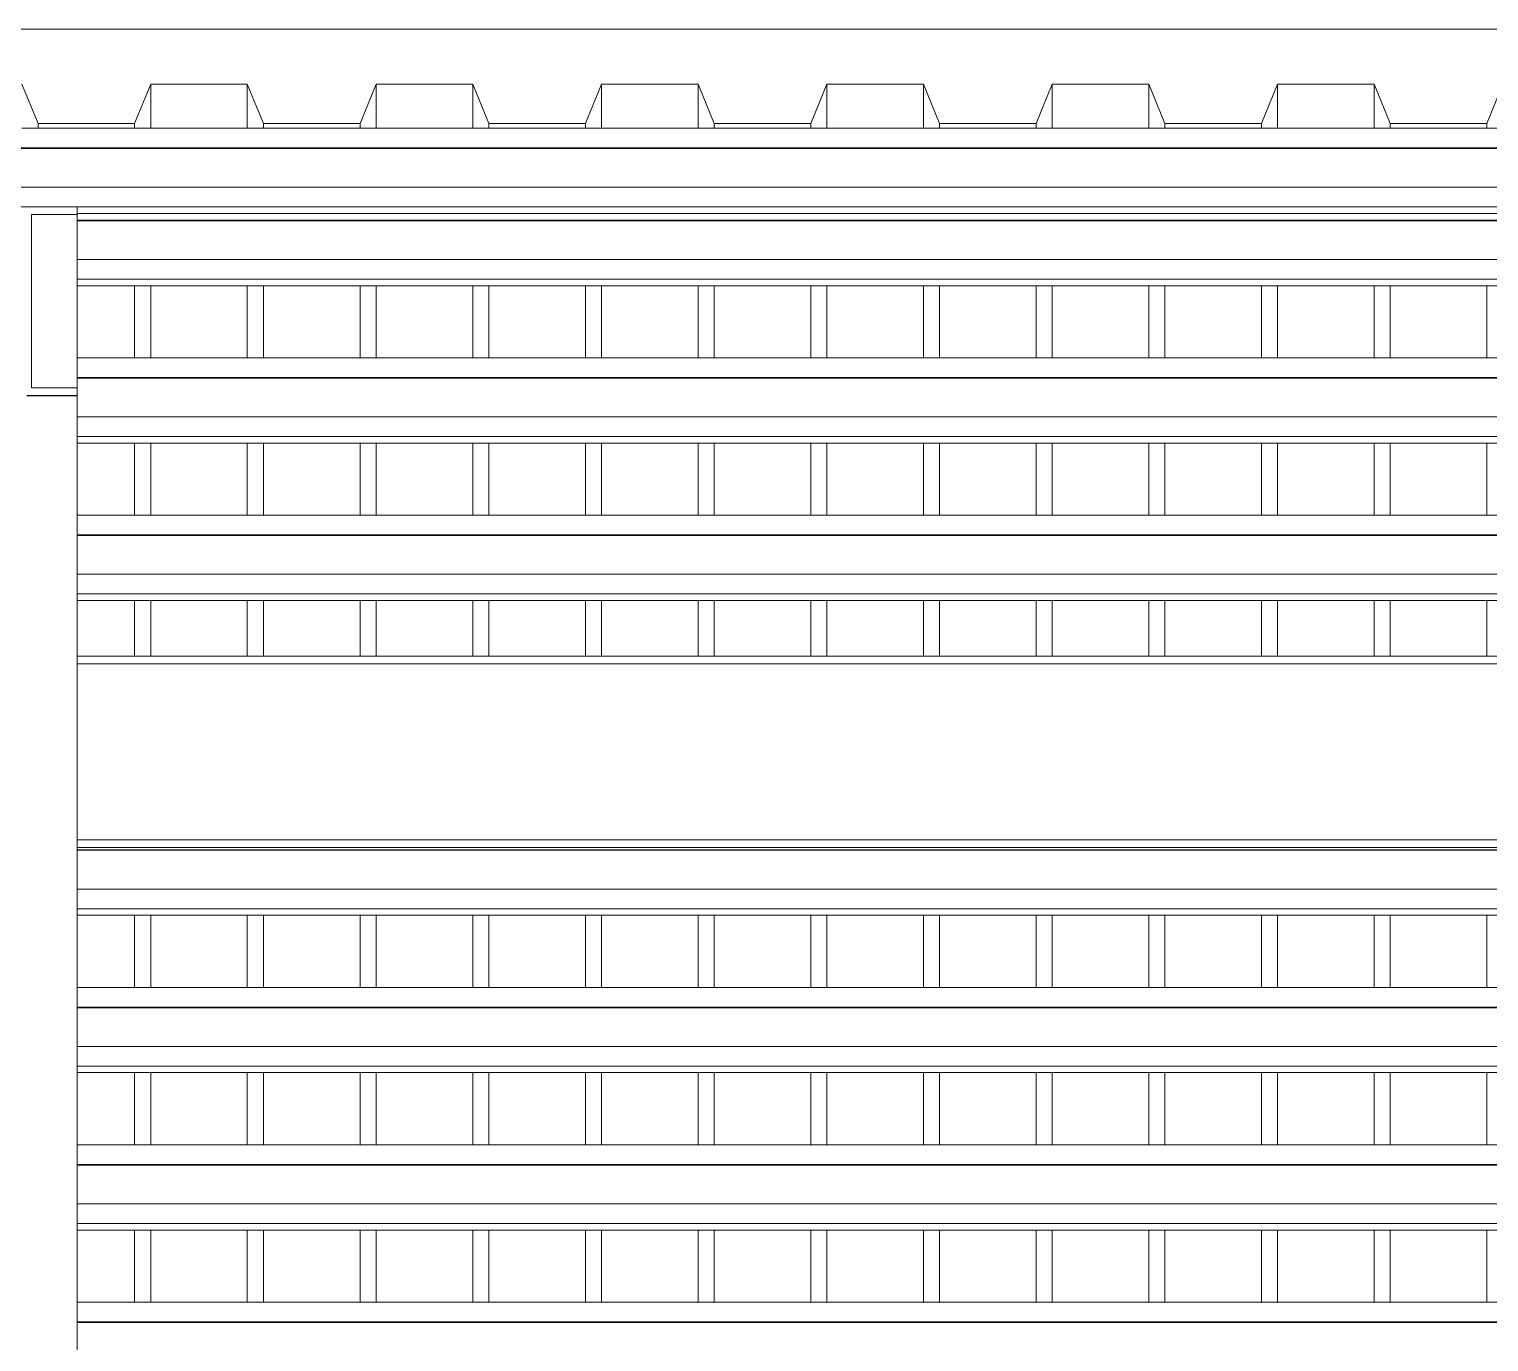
# Model space of a CAD drawing. Header units: metres. Extents: x 78 to 178, y -74 to 157.
# Drawn here: x 106.314 to 108.143, y -50.198 to -48.553 of the extents above; entities that cross this region are included whole.
import ezdxf

# ---------------------------------------------------------------- set-up
doc = ezdxf.new("R2010")
doc.units = ezdxf.units.M
doc.layers.add('01_Fina', color=252, linetype='Continuous', lineweight=15)

msp = doc.modelspace()

# ---------------------------------------------------------------- linework, layer by layer
at = {"layer": '01_Fina'}
for p, q in [((105.19549, -48.55302), (108.30204, -48.55302)), ((106.32514, -48.67139), (106.30497, -48.62207)), ((106.46635, -48.62207), (106.44618, -48.67139)), ((106.46635, -48.62207), (106.46635, -48.67704)), ((106.58739, -48.62207), (106.46635, -48.62207)), ((106.58739, -48.62207), (106.58739, -48.67704)), ((106.60756, -48.67139), (106.58739, -48.62207)), ((106.74876, -48.62207), (106.72859, -48.67139)), ((106.74876, -48.62207), (106.74876, -48.67704)), ((106.8698, -48.62207), (106.74876, -48.62207)), ((106.8698, -48.62207), (106.8698, -48.67704)), ((106.88997, -48.67139), (106.8698, -48.62207)), ((107.03118, -48.62207), (107.01101, -48.67139)), ((107.03118, -48.62207), (107.03118, -48.67704)), ((107.15221, -48.62207), (107.03118, -48.62207)), ((107.15221, -48.62207), (107.15221, -48.67704)), ((107.17239, -48.67139), (107.15221, -48.62207)), ((107.31359, -48.62207), (107.29342, -48.67139)), ((107.31359, -48.62207), (107.31359, -48.67704)), ((107.43463, -48.62207), (107.31359, -48.62207)), ((107.43463, -48.62207), (107.43463, -48.67704)), ((107.4548, -48.67139), (107.43463, -48.62207)), ((107.59601, -48.62207), (107.57583, -48.67139)), ((107.59601, -48.62207), (107.59601, -48.67704)), ((107.71704, -48.62207), (107.59601, -48.62207)), ((107.71704, -48.62207), (107.71704, -48.67704)), ((107.71704, -48.62207), (107.73721, -48.67139)), ((107.87842, -48.62207), (107.85825, -48.67139)), ((107.99945, -48.62207), (107.87842, -48.62207)), ((107.87842, -48.62207), (107.87842, -48.67704)), ((108.01963, -48.67139), (107.99945, -48.62207)), ((107.99945, -48.62207), (107.99945, -48.67704)), ((108.16083, -48.62207), (108.14066, -48.67139)), ((106.32514, -48.67139), (106.32514, -48.67704)), ((106.32514, -48.67139), (106.44618, -48.67139)), ((106.44618, -48.67139), (106.44618, -48.67704)), ((106.60756, -48.67139), (106.60756, -48.67704)), ((106.60756, -48.67139), (106.72859, -48.67139)), ((106.72859, -48.67139), (106.72859, -48.67704)), ((106.88997, -48.67139), (106.88997, -48.67704)), ((106.88997, -48.67139), (107.01101, -48.67139)), ((107.01101, -48.67139), (107.01101, -48.67704)), ((107.17239, -48.67139), (107.17239, -48.67704)), ((107.17239, -48.67139), (107.29342, -48.67139)), ((107.29342, -48.67139), (107.29342, -48.67704)), ((107.4548, -48.67139), (107.4548, -48.67704)), ((107.4548, -48.67139), (107.57583, -48.67139)), ((107.57583, -48.67139), (107.57583, -48.67704)), ((107.73721, -48.67139), (107.73721, -48.67704)), ((107.73721, -48.67139), (107.85825, -48.67139)), ((107.85825, -48.67139), (107.85825, -48.67704)), ((108.01963, -48.67139), (108.14066, -48.67139)), ((108.01963, -48.67139), (108.01963, -48.67704)), ((108.14066, -48.67139), (108.14066, -48.67704)), ((106.30497, -48.67704), (106.32514, -48.67704)), ((106.32514, -48.67704), (106.44618, -48.67704)), ((106.44618, -48.67704), (106.46635, -48.67704)), ((106.46635, -48.67704), (106.58739, -48.67704)), ((106.58739, -48.67704), (106.60756, -48.67704)), ((106.60756, -48.67704), (106.72859, -48.67704)), ((106.72859, -48.67704), (106.74876, -48.67704)), ((106.74876, -48.67704), (106.8698, -48.67704)), ((106.8698, -48.67704), (106.88997, -48.67704)), ((106.88997, -48.67704), (107.01101, -48.67704)), ((107.01101, -48.67704), (107.03118, -48.67704)), ((107.03118, -48.67704), (107.15221, -48.67704)), ((107.15221, -48.67704), (107.17239, -48.67704)), ((107.17239, -48.67704), (107.29342, -48.67704)), ((107.29342, -48.67704), (107.31359, -48.67704)), ((107.31359, -48.67704), (107.43463, -48.67704)), ((107.43463, -48.67704), (107.4548, -48.67704)), ((107.4548, -48.67704), (107.57583, -48.67704)), ((107.57583, -48.67704), (107.59601, -48.67704)), ((107.59601, -48.67704), (107.71704, -48.67704)), ((107.71704, -48.67704), (107.73721, -48.67704)), ((107.73721, -48.67704), (107.85825, -48.67704)), ((107.85825, -48.67704), (107.87842, -48.67704)), ((107.87842, -48.67704), (107.99945, -48.67704)), ((107.99945, -48.67704), (108.01963, -48.67704)), ((108.01963, -48.67704), (108.14066, -48.67704)), ((108.14066, -48.67704), (108.16083, -48.67704)), ((99.80945, -48.7017), (114.49982, -48.7017)), ((99.80945, -48.70252), (114.49982, -48.70252)), ((99.80945, -48.75102), (114.49982, -48.75102)), ((106.25404, -48.77568), (106.37404, -48.77568)), ((106.37404, -48.77568), (110.00404, -48.77568)), ((106.37404, -48.77568), (106.37404, -48.7839)), ((106.37404, -48.78534), (106.31714, -48.78534)), ((106.31714, -48.78534), (106.31714, -49.00275)), ((106.37404, -48.7839), (110.00404, -48.7839)), ((106.37404, -48.7839), (106.37404, -48.78534)), ((106.37404, -48.78534), (106.37404, -48.79241)), ((106.37404, -48.79241), (110.00404, -48.79241)), ((106.37404, -48.79241), (106.37404, -48.79323)), ((106.37404, -48.79323), (110.00404, -48.79323)), ((106.37404, -48.79323), (106.37404, -48.84173)), ((106.37404, -48.84173), (110.00404, -48.84173)), ((106.37404, -48.84173), (106.37404, -48.86639)), ((106.37404, -48.86639), (110.00404, -48.86639)), ((106.37404, -48.86639), (106.37404, -48.87461)), ((106.37404, -48.87461), (106.44618, -48.87461)), ((106.37404, -48.87461), (106.37404, -48.96503)), ((106.44618, -48.87461), (106.44618, -48.96503)), ((106.44618, -48.87461), (106.46635, -48.87461)), ((106.46635, -48.87461), (106.46635, -48.96503)), ((106.46635, -48.87461), (106.58739, -48.87461)), ((106.58739, -48.87461), (106.58739, -48.96503)), ((106.58739, -48.87461), (106.60756, -48.87461)), ((106.60756, -48.87461), (106.60756, -48.96503)), ((106.60756, -48.87461), (106.72859, -48.87461)), ((106.72859, -48.87461), (106.72859, -48.96503)), ((106.72859, -48.87461), (106.74876, -48.87461)), ((106.74876, -48.87461), (106.74876, -48.96503)), ((106.74876, -48.87461), (106.8698, -48.87461)), ((106.8698, -48.87461), (106.8698, -48.96503)), ((106.8698, -48.87461), (106.88997, -48.87461)), ((106.88997, -48.87461), (106.88997, -48.96503)), ((106.88997, -48.87461), (107.01101, -48.87461)), ((107.01101, -48.87461), (107.01101, -48.96503)), ((107.01101, -48.87461), (107.03118, -48.87461)), ((107.03118, -48.87461), (107.03118, -48.96503)), ((107.03118, -48.87461), (107.15221, -48.87461)), ((107.15221, -48.87461), (107.15221, -48.96503)), ((107.15221, -48.87461), (107.17239, -48.87461)), ((107.17239, -48.87461), (107.17239, -48.96503)), ((107.17239, -48.87461), (107.29342, -48.87461)), ((107.29342, -48.87461), (107.29342, -48.96503)), ((107.29342, -48.87461), (107.31359, -48.87461)), ((107.31359, -48.87461), (107.31359, -48.96503)), ((107.31359, -48.87461), (107.43463, -48.87461)), ((107.43463, -48.87461), (107.43463, -48.96503)), ((107.43463, -48.87461), (107.4548, -48.87461)), ((107.4548, -48.87461), (107.4548, -48.96503)), ((107.4548, -48.87461), (107.57583, -48.87461)), ((107.57583, -48.87461), (107.57583, -48.96503)), ((107.57583, -48.87461), (107.59601, -48.87461)), ((107.59601, -48.87461), (107.59601, -48.96503)), ((107.59601, -48.87461), (107.71704, -48.87461)), ((107.71704, -48.87461), (107.71704, -48.96503)), ((107.71704, -48.87461), (107.73721, -48.87461)), ((107.73721, -48.87461), (107.73721, -48.96503)), ((107.73721, -48.87461), (107.85825, -48.87461)), ((107.85825, -48.87461), (107.85825, -48.96503)), ((107.85825, -48.87461), (107.87842, -48.87461)), ((107.87842, -48.87461), (107.87842, -48.96503)), ((107.87842, -48.87461), (107.99945, -48.87461)), ((107.99945, -48.87461), (107.99945, -48.96503)), ((107.99945, -48.87461), (108.01963, -48.87461)), ((108.01963, -48.87461), (108.01963, -48.96503)), ((108.01963, -48.87461), (108.14066, -48.87461)), ((108.14066, -48.87461), (108.14066, -48.96503)), ((108.14066, -48.87461), (108.16083, -48.87461)), ((106.37404, -48.96503), (106.44618, -48.96503)), ((106.37404, -48.96503), (106.37404, -48.98969)), ((106.44618, -48.96503), (106.46635, -48.96503)), ((106.46635, -48.96503), (106.58739, -48.96503)), ((106.58739, -48.96503), (106.60756, -48.96503)), ((106.60756, -48.96503), (106.72859, -48.96503)), ((106.72859, -48.96503), (106.74876, -48.96503)), ((106.74876, -48.96503), (106.8698, -48.96503)), ((106.8698, -48.96503), (106.88997, -48.96503)), ((106.88997, -48.96503), (107.01101, -48.96503)), ((107.01101, -48.96503), (107.03118, -48.96503)), ((107.03118, -48.96503), (107.15221, -48.96503)), ((107.15221, -48.96503), (107.17239, -48.96503)), ((107.17239, -48.96503), (107.29342, -48.96503)), ((107.29342, -48.96503), (107.31359, -48.96503)), ((107.31359, -48.96503), (107.43463, -48.96503)), ((107.43463, -48.96503), (107.4548, -48.96503)), ((107.4548, -48.96503), (107.57583, -48.96503)), ((107.57583, -48.96503), (107.59601, -48.96503)), ((107.59601, -48.96503), (107.71704, -48.96503)), ((107.71704, -48.96503), (107.73721, -48.96503)), ((107.73721, -48.96503), (107.85825, -48.96503)), ((107.85825, -48.96503), (107.87842, -48.96503)), ((107.87842, -48.96503), (107.99945, -48.96503)), ((107.99945, -48.96503), (108.01963, -48.96503)), ((108.01963, -48.96503), (108.14066, -48.96503)), ((108.14066, -48.96503), (108.16083, -48.96503)), ((106.37404, -48.98969), (110.00404, -48.98969)), ((106.37404, -48.98969), (106.37404, -48.99051)), ((106.37404, -48.99051), (110.00404, -48.99051)), ((106.37404, -48.99051), (106.37404, -49.00275)), ((106.31714, -49.01241), (106.31094, -49.01241)), ((106.31714, -49.01266), (106.31094, -49.01266)), ((106.31714, -49.00275), (106.37404, -49.00275)), ((106.31714, -49.01241), (106.31714, -49.01266)), ((106.37404, -49.01241), (106.31714, -49.01241)), ((106.37404, -49.01266), (106.31714, -49.01266)), ((106.37404, -49.00275), (106.37404, -49.01241)), ((106.37404, -49.01241), (106.37404, -49.01266)), ((106.37404, -49.01266), (106.37404, -49.01263)), ((106.37404, -49.01266), (106.37404, -49.03901)), ((106.37404, -49.03901), (110.00404, -49.03901)), ((106.37404, -49.06367), (106.37404, -49.03901)), ((106.37404, -49.06367), (110.00404, -49.06367)), ((106.37404, -49.06367), (106.37404, -49.07189)), ((106.37404, -49.07189), (106.44618, -49.07189)), ((106.37404, -49.07189), (106.37404, -49.16231)), ((106.44618, -49.07189), (106.44618, -49.16231)), ((106.44618, -49.07189), (106.46635, -49.07189)), ((106.46635, -49.07189), (106.46635, -49.16231)), ((106.46635, -49.07189), (106.58739, -49.07189)), ((106.58739, -49.07189), (106.58739, -49.16231)), ((106.58739, -49.07189), (106.60756, -49.07189)), ((106.60756, -49.07189), (106.60756, -49.16231)), ((106.60756, -49.07189), (106.72859, -49.07189)), ((106.72859, -49.07189), (106.72859, -49.16231)), ((106.72859, -49.07189), (106.74876, -49.07189)), ((106.74876, -49.07189), (106.74876, -49.16231)), ((106.74876, -49.07189), (106.8698, -49.07189)), ((106.8698, -49.07189), (106.8698, -49.16231)), ((106.8698, -49.07189), (106.88997, -49.07189)), ((106.88997, -49.07189), (106.88997, -49.16231)), ((106.88997, -49.07189), (107.01101, -49.07189)), ((107.01101, -49.07189), (107.01101, -49.16231)), ((107.01101, -49.07189), (107.03118, -49.07189)), ((107.03118, -49.07189), (107.03118, -49.16231)), ((107.03118, -49.07189), (107.15221, -49.07189)), ((107.15221, -49.07189), (107.15221, -49.16231)), ((107.15221, -49.07189), (107.17239, -49.07189)), ((107.17239, -49.07189), (107.17239, -49.16231)), ((107.17239, -49.07189), (107.29342, -49.07189)), ((107.29342, -49.07189), (107.29342, -49.16231)), ((107.29342, -49.07189), (107.31359, -49.07189)), ((107.31359, -49.07189), (107.31359, -49.16231)), ((107.31359, -49.07189), (107.43463, -49.07189)), ((107.43463, -49.07189), (107.43463, -49.16231)), ((107.43463, -49.07189), (107.4548, -49.07189)), ((107.4548, -49.07189), (107.4548, -49.16231)), ((107.4548, -49.07189), (107.57583, -49.07189)), ((107.57583, -49.07189), (107.57583, -49.16231)), ((107.57583, -49.07189), (107.59601, -49.07189)), ((107.59601, -49.07189), (107.59601, -49.16231)), ((107.59601, -49.07189), (107.71704, -49.07189)), ((107.71704, -49.07189), (107.71704, -49.16231)), ((107.71704, -49.07189), (107.73721, -49.07189)), ((107.73721, -49.07189), (107.73721, -49.16231)), ((107.73721, -49.07189), (107.85825, -49.07189)), ((107.85825, -49.07189), (107.85825, -49.16231)), ((107.85825, -49.07189), (107.87842, -49.07189)), ((107.87842, -49.07189), (107.87842, -49.16231)), ((107.87842, -49.07189), (107.99945, -49.07189)), ((107.99945, -49.07189), (107.99945, -49.16231)), ((107.99945, -49.07189), (108.01963, -49.07189)), ((108.01963, -49.07189), (108.01963, -49.16231)), ((108.01963, -49.07189), (108.14066, -49.07189)), ((108.14066, -49.07189), (108.14066, -49.16231)), ((108.14066, -49.07189), (108.16083, -49.07189)), ((106.37404, -49.16231), (106.44618, -49.16231)), ((106.37404, -49.16231), (106.37404, -49.18697)), ((106.44618, -49.16231), (106.46635, -49.16231)), ((106.46635, -49.16231), (106.58739, -49.16231)), ((106.58739, -49.16231), (106.60756, -49.16231)), ((106.60756, -49.16231), (106.72859, -49.16231)), ((106.72859, -49.16231), (106.74876, -49.16231)), ((106.74876, -49.16231), (106.8698, -49.16231)), ((106.8698, -49.16231), (106.88997, -49.16231)), ((106.88997, -49.16231), (107.01101, -49.16231)), ((107.01101, -49.16231), (107.03118, -49.16231)), ((107.03118, -49.16231), (107.15221, -49.16231)), ((107.15221, -49.16231), (107.17239, -49.16231)), ((107.17239, -49.16231), (107.29342, -49.16231)), ((107.29342, -49.16231), (107.31359, -49.16231)), ((107.31359, -49.16231), (107.43463, -49.16231)), ((107.43463, -49.16231), (107.4548, -49.16231)), ((107.4548, -49.16231), (107.57583, -49.16231)), ((107.57583, -49.16231), (107.59601, -49.16231)), ((107.59601, -49.16231), (107.71704, -49.16231)), ((107.71704, -49.16231), (107.73721, -49.16231)), ((107.73721, -49.16231), (107.85825, -49.16231)), ((107.85825, -49.16231), (107.87842, -49.16231)), ((107.87842, -49.16231), (107.99945, -49.16231)), ((107.99945, -49.16231), (108.01963, -49.16231)), ((108.01963, -49.16231), (108.14066, -49.16231)), ((108.14066, -49.16231), (108.16083, -49.16231)), ((106.37404, -49.18697), (110.00404, -49.18697)), ((106.37404, -49.18697), (106.37404, -49.18779)), ((106.37404, -49.18779), (110.00404, -49.18779)), ((106.37404, -49.18779), (106.37404, -49.23629)), ((106.37404, -49.23629), (110.00404, -49.23629)), ((106.37404, -49.23629), (106.37404, -49.26095)), ((106.37404, -49.26095), (110.00404, -49.26095)), ((106.37404, -49.26095), (106.37404, -49.26917)), ((106.37404, -49.26917), (106.44618, -49.26917)), ((106.37404, -49.26917), (106.37404, -49.33883)), ((106.44618, -49.26917), (106.44618, -49.33883)), ((106.44618, -49.26917), (106.46635, -49.26917)), ((106.46635, -49.26917), (106.46635, -49.33883)), ((106.46635, -49.26917), (106.58739, -49.26917)), ((106.58739, -49.26917), (106.58739, -49.33883)), ((106.58739, -49.26917), (106.60756, -49.26917)), ((106.60756, -49.26917), (106.60756, -49.33883)), ((106.60756, -49.26917), (106.72859, -49.26917)), ((106.72859, -49.26917), (106.72859, -49.33883)), ((106.72859, -49.26917), (106.74876, -49.26917)), ((106.74876, -49.26917), (106.74876, -49.33883)), ((106.74876, -49.26917), (106.8698, -49.26917)), ((106.8698, -49.26917), (106.8698, -49.33883)), ((106.8698, -49.26917), (106.88997, -49.26917)), ((106.88997, -49.26917), (106.88997, -49.33883)), ((106.88997, -49.26917), (107.01101, -49.26917)), ((107.01101, -49.26917), (107.01101, -49.33883)), ((107.01101, -49.26917), (107.03118, -49.26917)), ((107.03118, -49.26917), (107.03118, -49.33883)), ((107.03118, -49.26917), (107.15221, -49.26917)), ((107.15221, -49.26917), (107.15221, -49.33883)), ((107.15221, -49.26917), (107.17239, -49.26917)), ((107.17239, -49.26917), (107.17239, -49.33883)), ((107.17239, -49.26917), (107.29342, -49.26917)), ((107.29342, -49.26917), (107.29342, -49.33883)), ((107.29342, -49.26917), (107.31359, -49.26917)), ((107.31359, -49.26917), (107.31359, -49.33883)), ((107.31359, -49.26917), (107.43463, -49.26917)), ((107.43463, -49.26917), (107.43463, -49.33883)), ((107.43463, -49.26917), (107.4548, -49.26917)), ((107.4548, -49.26917), (107.4548, -49.33883)), ((107.4548, -49.26917), (107.57583, -49.26917)), ((107.57583, -49.26917), (107.57583, -49.33883)), ((107.57583, -49.26917), (107.59601, -49.26917)), ((107.59601, -49.26917), (107.59601, -49.33883)), ((107.59601, -49.26917), (107.71704, -49.26917)), ((107.71704, -49.26917), (107.71704, -49.33883)), ((107.71704, -49.26917), (107.73721, -49.26917)), ((107.73721, -49.26917), (107.73721, -49.33883)), ((107.73721, -49.26917), (107.85825, -49.26917)), ((107.85825, -49.26917), (107.85825, -49.33883)), ((107.85825, -49.26917), (107.87842, -49.26917)), ((107.87842, -49.26917), (107.87842, -49.33883)), ((107.87842, -49.26917), (107.99945, -49.26917)), ((107.99945, -49.26917), (107.99945, -49.33883)), ((107.99945, -49.26917), (108.01963, -49.26917)), ((108.01963, -49.26917), (108.01963, -49.33883)), ((108.01963, -49.26917), (108.14066, -49.26917)), ((108.14066, -49.26917), (108.14066, -49.33883)), ((108.14066, -49.26917), (108.16083, -49.26917)), ((106.44618, -49.33883), (106.37404, -49.33883)), ((106.37404, -49.34863), (106.37404, -49.33883)), ((106.46635, -49.33883), (106.44618, -49.33883)), ((106.58739, -49.33883), (106.46635, -49.33883)), ((106.60756, -49.33883), (106.58739, -49.33883)), ((106.72859, -49.33883), (106.60756, -49.33883)), ((106.74876, -49.33883), (106.72859, -49.33883)), ((106.8698, -49.33883), (106.74876, -49.33883)), ((106.88997, -49.33883), (106.8698, -49.33883)), ((107.01101, -49.33883), (106.88997, -49.33883)), ((107.03118, -49.33883), (107.01101, -49.33883)), ((107.15221, -49.33883), (107.03118, -49.33883)), ((107.17239, -49.33883), (107.15221, -49.33883)), ((107.29342, -49.33883), (107.17239, -49.33883)), ((107.31359, -49.33883), (107.29342, -49.33883)), ((107.43463, -49.33883), (107.31359, -49.33883)), ((107.4548, -49.33883), (107.43463, -49.33883)), ((107.57583, -49.33883), (107.4548, -49.33883)), ((107.59601, -49.33883), (107.57583, -49.33883)), ((107.71704, -49.33883), (107.59601, -49.33883)), ((107.73721, -49.33883), (107.71704, -49.33883)), ((107.85825, -49.33883), (107.73721, -49.33883)), ((107.87842, -49.33883), (107.85825, -49.33883)), ((107.99945, -49.33883), (107.87842, -49.33883)), ((108.01963, -49.33883), (107.99945, -49.33883)), ((108.14066, -49.33883), (108.01963, -49.33883)), ((108.16083, -49.33883), (108.14066, -49.33883)), ((110.00404, -49.34863), (106.37404, -49.34863)), ((106.37404, -49.56903), (106.37404, -49.34863)), ((110.00404, -49.56903), (106.37404, -49.56903)), ((106.37404, -49.57883), (106.37404, -49.56903)), ((110.00404, -49.57883), (106.37404, -49.57883)), ((106.37404, -49.58153), (106.37404, -49.57883)), ((106.37404, -49.58153), (110.00404, -49.58153)), ((106.37404, -49.58235), (106.37404, -49.58153)), ((106.37404, -49.58235), (110.00404, -49.58235)), ((106.37404, -49.63085), (106.37404, -49.58235)), ((106.37404, -49.63085), (110.00404, -49.63085)), ((106.37404, -49.63085), (106.37404, -49.65551)), ((106.37404, -49.65551), (110.00404, -49.65551)), ((106.37404, -49.66373), (106.37404, -49.65551)), ((106.37404, -49.66373), (106.44618, -49.66373)), ((106.37404, -49.75415), (106.37404, -49.66373)), ((106.44618, -49.66373), (106.44618, -49.75415)), ((106.44618, -49.66373), (106.46635, -49.66373)), ((106.46635, -49.66373), (106.46635, -49.75415)), ((106.46635, -49.66373), (106.58739, -49.66373)), ((106.58739, -49.66373), (106.58739, -49.75415)), ((106.58739, -49.66373), (106.60756, -49.66373)), ((106.60756, -49.66373), (106.60756, -49.75415)), ((106.60756, -49.66373), (106.72859, -49.66373)), ((106.72859, -49.66373), (106.72859, -49.75415)), ((106.72859, -49.66373), (106.74876, -49.66373)), ((106.74876, -49.66373), (106.74876, -49.75415)), ((106.74876, -49.66373), (106.8698, -49.66373)), ((106.8698, -49.66373), (106.8698, -49.75415)), ((106.8698, -49.66373), (106.88997, -49.66373)), ((106.88997, -49.66373), (106.88997, -49.75415)), ((106.88997, -49.66373), (107.01101, -49.66373)), ((107.01101, -49.66373), (107.01101, -49.75415)), ((107.01101, -49.66373), (107.03118, -49.66373)), ((107.03118, -49.66373), (107.03118, -49.75415)), ((107.03118, -49.66373), (107.15221, -49.66373)), ((107.15221, -49.66373), (107.15221, -49.75415)), ((107.15221, -49.66373), (107.17239, -49.66373)), ((107.17239, -49.66373), (107.17239, -49.75415)), ((107.17239, -49.66373), (107.29342, -49.66373)), ((107.29342, -49.66373), (107.29342, -49.75415)), ((107.29342, -49.66373), (107.31359, -49.66373)), ((107.31359, -49.66373), (107.31359, -49.75415)), ((107.31359, -49.66373), (107.43463, -49.66373)), ((107.43463, -49.66373), (107.43463, -49.75415)), ((107.43463, -49.66373), (107.4548, -49.66373)), ((107.4548, -49.66373), (107.4548, -49.75415)), ((107.4548, -49.66373), (107.57583, -49.66373)), ((107.57583, -49.66373), (107.57583, -49.75415)), ((107.57583, -49.66373), (107.59601, -49.66373)), ((107.59601, -49.66373), (107.59601, -49.75415)), ((107.59601, -49.66373), (107.71704, -49.66373)), ((107.71704, -49.66373), (107.71704, -49.75415)), ((107.71704, -49.66373), (107.73721, -49.66373)), ((107.73721, -49.66373), (107.73721, -49.75415)), ((107.73721, -49.66373), (107.85825, -49.66373)), ((107.85825, -49.66373), (107.85825, -49.75415)), ((107.85825, -49.66373), (107.87842, -49.66373)), ((107.87842, -49.66373), (107.87842, -49.75415)), ((107.87842, -49.66373), (107.99945, -49.66373)), ((107.99945, -49.66373), (107.99945, -49.75415)), ((107.99945, -49.66373), (108.01963, -49.66373)), ((108.01963, -49.66373), (108.01963, -49.75415)), ((108.01963, -49.66373), (108.14066, -49.66373)), ((108.14066, -49.66373), (108.14066, -49.75415)), ((108.14066, -49.66373), (108.16083, -49.66373)), ((106.37404, -49.75415), (106.44618, -49.75415)), ((106.37404, -49.77881), (106.37404, -49.75415)), ((106.44618, -49.75415), (106.46635, -49.75415)), ((106.46635, -49.75415), (106.58739, -49.75415)), ((106.58739, -49.75415), (106.60756, -49.75415)), ((106.60756, -49.75415), (106.72859, -49.75415)), ((106.72859, -49.75415), (106.74876, -49.75415)), ((106.74876, -49.75415), (106.8698, -49.75415)), ((106.8698, -49.75415), (106.88997, -49.75415)), ((106.88997, -49.75415), (107.01101, -49.75415)), ((107.01101, -49.75415), (107.03118, -49.75415)), ((107.03118, -49.75415), (107.15221, -49.75415)), ((107.15221, -49.75415), (107.17239, -49.75415)), ((107.17239, -49.75415), (107.29342, -49.75415)), ((107.29342, -49.75415), (107.31359, -49.75415)), ((107.31359, -49.75415), (107.43463, -49.75415)), ((107.43463, -49.75415), (107.4548, -49.75415)), ((107.4548, -49.75415), (107.57583, -49.75415)), ((107.57583, -49.75415), (107.59601, -49.75415)), ((107.59601, -49.75415), (107.71704, -49.75415)), ((107.71704, -49.75415), (107.73721, -49.75415)), ((107.73721, -49.75415), (107.85825, -49.75415)), ((107.85825, -49.75415), (107.87842, -49.75415)), ((107.87842, -49.75415), (107.99945, -49.75415)), ((107.99945, -49.75415), (108.01963, -49.75415)), ((108.01963, -49.75415), (108.14066, -49.75415)), ((108.14066, -49.75415), (108.16083, -49.75415)), ((106.37404, -49.77881), (110.00404, -49.77881)), ((106.37404, -49.77963), (106.37404, -49.77881)), ((106.37404, -49.77963), (110.00404, -49.77963)), ((106.37404, -49.82813), (106.37404, -49.77963)), ((106.37404, -49.82813), (110.00404, -49.82813)), ((106.37404, -49.85279), (106.37404, -49.82813)), ((106.37404, -49.85279), (110.00404, -49.85279)), ((106.37404, -49.86101), (106.37404, -49.85279)), ((106.37404, -49.86101), (106.44618, -49.86101)), ((106.37404, -49.95143), (106.37404, -49.86101)), ((106.44618, -49.86101), (106.44618, -49.95143)), ((106.44618, -49.86101), (106.46635, -49.86101)), ((106.46635, -49.86101), (106.46635, -49.95143)), ((106.46635, -49.86101), (106.58739, -49.86101)), ((106.58739, -49.86101), (106.58739, -49.95143)), ((106.58739, -49.86101), (106.60756, -49.86101)), ((106.60756, -49.86101), (106.60756, -49.95143)), ((106.60756, -49.86101), (106.72859, -49.86101)), ((106.72859, -49.86101), (106.72859, -49.95143)), ((106.72859, -49.86101), (106.74876, -49.86101)), ((106.74876, -49.86101), (106.74876, -49.95143)), ((106.74876, -49.86101), (106.8698, -49.86101)), ((106.8698, -49.86101), (106.8698, -49.95143)), ((106.8698, -49.86101), (106.88997, -49.86101)), ((106.88997, -49.86101), (106.88997, -49.95143)), ((106.88997, -49.86101), (107.01101, -49.86101)), ((107.01101, -49.86101), (107.01101, -49.95143)), ((107.01101, -49.86101), (107.03118, -49.86101)), ((107.03118, -49.86101), (107.03118, -49.95143)), ((107.03118, -49.86101), (107.15221, -49.86101)), ((107.15221, -49.86101), (107.15221, -49.95143)), ((107.15221, -49.86101), (107.17239, -49.86101)), ((107.17239, -49.86101), (107.17239, -49.95143)), ((107.17239, -49.86101), (107.29342, -49.86101)), ((107.29342, -49.86101), (107.29342, -49.95143)), ((107.29342, -49.86101), (107.31359, -49.86101)), ((107.31359, -49.86101), (107.31359, -49.95143)), ((107.31359, -49.86101), (107.43463, -49.86101)), ((107.43463, -49.86101), (107.43463, -49.95143)), ((107.43463, -49.86101), (107.4548, -49.86101)), ((107.4548, -49.86101), (107.4548, -49.95143)), ((107.4548, -49.86101), (107.57583, -49.86101)), ((107.57583, -49.86101), (107.57583, -49.95143)), ((107.57583, -49.86101), (107.59601, -49.86101)), ((107.59601, -49.86101), (107.59601, -49.95143)), ((107.59601, -49.86101), (107.71704, -49.86101)), ((107.71704, -49.86101), (107.71704, -49.95143)), ((107.71704, -49.86101), (107.73721, -49.86101)), ((107.73721, -49.86101), (107.73721, -49.95143)), ((107.73721, -49.86101), (107.85825, -49.86101)), ((107.85825, -49.86101), (107.85825, -49.95143)), ((107.85825, -49.86101), (107.87842, -49.86101)), ((107.87842, -49.86101), (107.87842, -49.95143)), ((107.87842, -49.86101), (107.99945, -49.86101)), ((107.99945, -49.86101), (107.99945, -49.95143)), ((107.99945, -49.86101), (108.01963, -49.86101)), ((108.01963, -49.86101), (108.01963, -49.95143)), ((108.01963, -49.86101), (108.14066, -49.86101)), ((108.14066, -49.86101), (108.14066, -49.95143)), ((108.14066, -49.86101), (108.16083, -49.86101)), ((106.37404, -49.95143), (106.44618, -49.95143)), ((106.37404, -49.95143), (106.37404, -49.97609)), ((106.44618, -49.95143), (106.46635, -49.95143)), ((106.46635, -49.95143), (106.58739, -49.95143)), ((106.58739, -49.95143), (106.60756, -49.95143)), ((106.60756, -49.95143), (106.72859, -49.95143)), ((106.72859, -49.95143), (106.74876, -49.95143)), ((106.74876, -49.95143), (106.8698, -49.95143)), ((106.8698, -49.95143), (106.88997, -49.95143)), ((106.88997, -49.95143), (107.01101, -49.95143)), ((107.01101, -49.95143), (107.03118, -49.95143)), ((107.03118, -49.95143), (107.15221, -49.95143)), ((107.15221, -49.95143), (107.17239, -49.95143)), ((107.17239, -49.95143), (107.29342, -49.95143)), ((107.29342, -49.95143), (107.31359, -49.95143)), ((107.31359, -49.95143), (107.43463, -49.95143)), ((107.43463, -49.95143), (107.4548, -49.95143)), ((107.4548, -49.95143), (107.57583, -49.95143)), ((107.57583, -49.95143), (107.59601, -49.95143)), ((107.59601, -49.95143), (107.71704, -49.95143)), ((107.71704, -49.95143), (107.73721, -49.95143)), ((107.73721, -49.95143), (107.85825, -49.95143)), ((107.85825, -49.95143), (107.87842, -49.95143)), ((107.87842, -49.95143), (107.99945, -49.95143)), ((107.99945, -49.95143), (108.01963, -49.95143)), ((108.01963, -49.95143), (108.14066, -49.95143)), ((108.14066, -49.95143), (108.16083, -49.95143)), ((106.37404, -49.97609), (110.00404, -49.97609)), ((106.37404, -49.97691), (106.37404, -49.97609)), ((106.37404, -49.97691), (110.00404, -49.97691)), ((106.37404, -50.0254), (106.37404, -49.97691)), ((106.37404, -50.0254), (110.00404, -50.0254)), ((106.37404, -50.05006), (106.37404, -50.0254)), ((106.37404, -50.05006), (110.00404, -50.05006)), ((106.37404, -50.05828), (106.37404, -50.05006)), ((106.37404, -50.05828), (106.44618, -50.05828)), ((106.37404, -50.05828), (106.37404, -50.1487)), ((106.44618, -50.05828), (106.44618, -50.1487)), ((106.44618, -50.05828), (106.46635, -50.05828)), ((106.46635, -50.05828), (106.46635, -50.1487)), ((106.46635, -50.05828), (106.58739, -50.05828)), ((106.58739, -50.05828), (106.58739, -50.1487)), ((106.58739, -50.05828), (106.60756, -50.05828)), ((106.60756, -50.05828), (106.60756, -50.1487)), ((106.60756, -50.05828), (106.72859, -50.05828)), ((106.72859, -50.05828), (106.72859, -50.1487)), ((106.72859, -50.05828), (106.74876, -50.05828)), ((106.74876, -50.05828), (106.74876, -50.1487)), ((106.74876, -50.05828), (106.8698, -50.05828)), ((106.8698, -50.05828), (106.8698, -50.1487)), ((106.8698, -50.05828), (106.88997, -50.05828)), ((106.88997, -50.05828), (106.88997, -50.1487)), ((106.88997, -50.05828), (107.01101, -50.05828)), ((107.01101, -50.05828), (107.01101, -50.1487)), ((107.01101, -50.05828), (107.03118, -50.05828)), ((107.03118, -50.05828), (107.03118, -50.1487)), ((107.03118, -50.05828), (107.15221, -50.05828)), ((107.15221, -50.05828), (107.15221, -50.1487)), ((107.15221, -50.05828), (107.17239, -50.05828)), ((107.17239, -50.05828), (107.17239, -50.1487)), ((107.17239, -50.05828), (107.29342, -50.05828)), ((107.29342, -50.05828), (107.29342, -50.1487)), ((107.29342, -50.05828), (107.31359, -50.05828)), ((107.31359, -50.05828), (107.31359, -50.1487)), ((107.31359, -50.05828), (107.43463, -50.05828)), ((107.43463, -50.05828), (107.43463, -50.1487)), ((107.43463, -50.05828), (107.4548, -50.05828)), ((107.4548, -50.05828), (107.4548, -50.1487)), ((107.4548, -50.05828), (107.57583, -50.05828)), ((107.57583, -50.05828), (107.57583, -50.1487)), ((107.57583, -50.05828), (107.59601, -50.05828)), ((107.59601, -50.05828), (107.59601, -50.1487)), ((107.59601, -50.05828), (107.71704, -50.05828)), ((107.71704, -50.05828), (107.71704, -50.1487)), ((107.71704, -50.05828), (107.73721, -50.05828)), ((107.73721, -50.05828), (107.73721, -50.1487)), ((107.73721, -50.05828), (107.85825, -50.05828)), ((107.85825, -50.05828), (107.85825, -50.1487)), ((107.85825, -50.05828), (107.87842, -50.05828)), ((107.87842, -50.05828), (107.87842, -50.1487)), ((107.87842, -50.05828), (107.99945, -50.05828)), ((107.99945, -50.05828), (107.99945, -50.1487)), ((107.99945, -50.05828), (108.01963, -50.05828)), ((108.01963, -50.05828), (108.01963, -50.1487)), ((108.01963, -50.05828), (108.14066, -50.05828)), ((108.14066, -50.05828), (108.14066, -50.1487)), ((108.14066, -50.05828), (108.16083, -50.05828)), ((106.37404, -50.1487), (106.44618, -50.1487)), ((106.37404, -50.17336), (106.37404, -50.1487)), ((106.44618, -50.1487), (106.46635, -50.1487)), ((106.46635, -50.1487), (106.58739, -50.1487)), ((106.58739, -50.1487), (106.60756, -50.1487)), ((106.60756, -50.1487), (106.72859, -50.1487)), ((106.72859, -50.1487), (106.74876, -50.1487)), ((106.74876, -50.1487), (106.8698, -50.1487)), ((106.8698, -50.1487), (106.88997, -50.1487)), ((106.88997, -50.1487), (107.01101, -50.1487)), ((107.01101, -50.1487), (107.03118, -50.1487)), ((107.03118, -50.1487), (107.15221, -50.1487)), ((107.15221, -50.1487), (107.17239, -50.1487)), ((107.17239, -50.1487), (107.29342, -50.1487)), ((107.29342, -50.1487), (107.31359, -50.1487)), ((107.31359, -50.1487), (107.43463, -50.1487)), ((107.43463, -50.1487), (107.4548, -50.1487)), ((107.4548, -50.1487), (107.57583, -50.1487)), ((107.57583, -50.1487), (107.59601, -50.1487)), ((107.59601, -50.1487), (107.71704, -50.1487)), ((107.71704, -50.1487), (107.73721, -50.1487)), ((107.73721, -50.1487), (107.85825, -50.1487)), ((107.85825, -50.1487), (107.87842, -50.1487)), ((107.87842, -50.1487), (107.99945, -50.1487)), ((107.99945, -50.1487), (108.01963, -50.1487)), ((108.01963, -50.1487), (108.14066, -50.1487)), ((108.14066, -50.1487), (108.16083, -50.1487)), ((106.37404, -50.17336), (110.00404, -50.17336)), ((106.37404, -50.17419), (106.37404, -50.17336)), ((106.37404, -50.17419), (110.00404, -50.17419)), ((106.37404, -50.17419), (106.37404, -50.22268))]:
    msp.add_line(p, q, dxfattribs=at)

doc.saveas('drawing.dxf')
